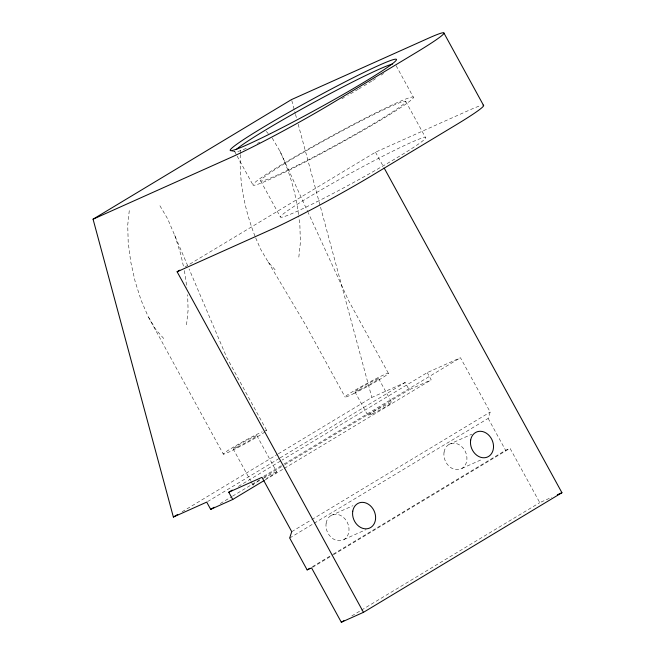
<?xml version="1.0" encoding="UTF-8"?>
<svg xmlns="http://www.w3.org/2000/svg" width="655" height="655" viewBox="0 0 655 655"><rect width="100%" height="100%" fill="white"/><g stroke="black" fill="none" stroke-linecap="round" stroke-linejoin="round"><path stroke-width="0.49" stroke-dasharray="3.27 2.46" d="M129.272 210.607L127.717 225.189L128.216 242.669L130.746 261.853L135.126 281.437L141.054 300.088L148.136 316.529L223.363 454.202M186.536 324.806L188.091 310.224L187.641 294.685M240.311 154.596C239.116 182.663 245.035 210.918 255.311 236.979M240.418 153.622L240.934 148.767M298.827 257.128L300.383 242.547L299.875 225.074L298.68 215.986M314.171 523.263L488.147 418.406L490.194 412.069L460.449 357.728L427.24 372.613L282.108 460.08M184.98 267.019L375.495 152.181L468.546 110.482A82.743 4.765 -28.7 0 1 481.122 105.529M182.115 511.784L277.409 454.349M278.285 453.817L371.827 397.438L405.167 382.504L409.138 389.75L431.203 379.859L427.24 372.613M207.586 501.583L279.276 458.377M280.152 457.853L405.167 382.504M238.395 486.428L281.232 460.604M263.736 476.291L282.968 464.698M283.844 464.166L460.449 357.728M220.293 503.564L231.657 496.711M232.533 496.187L259.634 479.853M264.006 477.217L284.114 465.099M284.99 464.567L409.138 389.75M265.095 479.976L283.451 468.906M284.327 468.382L431.203 379.859M291.737 531.68L310.969 520.095M311.846 519.562L490.194 412.069M289.69 538.017L313.295 523.787M312.386 566.731L332.494 554.613M333.37 554.089L505.603 450.288L510.032 448.298L539.777 502.639L551.78 497.26M312.443 567.386L332.552 555.26M333.428 554.736L510.032 448.298M351.817 615.929L360.553 610.657M361.429 610.133L539.777 502.639M448.871 444.483L471.788 434.216M330.947 515.559L352.963 505.693M461.963 468.391L482.129 459.36M344.039 539.466L366.055 529.6M231.485 150.879L235.006 151.903M266.307 131.426L268.28 133.653M255.704 237.888L260.42 248.851L268.165 261.967L276.05 270.859M163.758 338.537L155.874 329.637L148.136 316.529M268.165 261.967L305.492 324.724L345.16 397.176M272.218 138.099L279.963 151.215L307.703 211.581M159.935 205.776L167.672 218.885L187.486 265.242M396.111 65.672L413.403 97.251A91.43 5.265 -28.7 0 1 295.045 167.213A91.43 5.265 -28.7 0 1 291.148 158.952A91.43 5.265 -28.7 0 1 413.403 97.251M405.682 101.312L425.521 137.534M375.495 152.181L383.838 167.41M488.147 418.406L505.603 450.288M388.341 373.203L348.673 300.751L308.128 212.515M378.647 378.59L391.739 402.498M260.616 180.854L280.446 217.083M234.752 151.698L236.668 155.21M237.151 156.086L252.994 185.029M354.895 391.772L367.987 415.679M266.544 430.229L226.884 357.769L189.082 268.976M256.85 435.608L276.688 471.837A13.649 0.786 -28.7 0 1 266.397 478.453M233.106 448.798L250.521 480.606M251.004 481.49L252.936 485.019M279.963 151.215C289.379 171.332 295.847 192.906 298.549 214.971M174.754 235.333L180.682 253.976L183.531 266.708M291.786 100.567L295.249 113.389M295.511 114.371L296.576 118.318M298.172 124.237L371.827 397.438M184.407 270.621L186.921 287.701M383.633 73.466A91.43 5.265 -28.7 0 1 381.161 75.104M375.561 78.698A91.43 5.265 -28.7 0 1 372.458 80.647M371.655 81.146A91.43 5.265 -28.7 0 1 362.813 86.534M361.331 87.418A91.43 5.265 -28.7 0 1 359.063 88.777M358.293 89.227A91.43 5.265 -28.7 0 1 347.821 95.36M344.448 97.308A91.43 5.265 -28.7 0 1 341.869 98.782M259.83 142.217A91.43 5.265 -28.7 0 1 257.382 143.371M246.223 148.374A91.43 5.265 -28.7 0 1 234.752 151.354M263.228 478.404A13.649 0.786 -28.7 0 1 276.688 471.837M253.755 484.806A13.649 0.786 -28.7 0 1 260.207 480.115M265.095 431.85A24.825 1.433 -28.7 0 1 233.286 449.952A24.825 1.433 -28.7 0 1 228.865 449.887A24.825 1.433 -28.7 0 1 262.213 431.809M265.062 430.622A24.825 1.433 -28.7 0 1 266.56 430.646M316.602 201.92A82.743 4.765 -28.7 0 0 425.644 137.796A82.743 4.765 -28.7 0 0 316.848 192.39A82.743 4.765 -28.7 0 0 316.602 201.92M296.772 165.69A82.743 4.765 -28.7 0 0 405.805 101.566A82.743 4.765 -28.7 0 0 297.01 156.16A82.743 4.765 -28.7 0 0 296.772 165.69M372.58 413.764A13.649 0.786 -28.7 0 0 391.739 402.727A13.649 0.786 -28.7 0 0 375.258 410.775A13.649 0.786 -28.7 0 0 372.58 413.764M237.7 446.882A13.649 0.786 -28.7 0 0 256.858 435.845A13.649 0.786 -28.7 0 0 240.369 443.885A13.649 0.786 -28.7 0 0 237.7 446.882M359.497 389.856A13.649 0.786 -28.7 0 0 378.647 378.819A13.649 0.786 -28.7 0 0 362.166 386.868A13.649 0.786 -28.7 0 0 359.497 389.856M444.074 452.032A13.649 11.053 65.9 0 0 459.278 469.471A13.649 11.053 65.9 0 0 462.889 447.824A13.649 11.053 65.9 0 0 444.074 452.032M326.149 523.108A13.649 11.053 65.9 0 0 341.353 540.539A13.649 11.053 65.9 0 0 344.964 518.891A13.649 11.053 65.9 0 0 326.149 523.108M353.52 393.696A24.825 1.433 -28.7 0 0 388.349 373.62A24.825 1.433 -28.7 0 0 358.375 388.251A24.825 1.433 -28.7 0 0 353.52 393.696"/><path stroke-width="0.98" d="M93.067 219.188L291.524 99.576L428.878 38.031A82.743 4.765 -28.7 0 1 415.663 52.85L332.249 103.122A82.743 4.765 -28.7 0 1 230.421 157.642L93.067 219.188L173.37 517.049L206.71 502.115L210.681 509.361L232.746 499.47L264.219 480.5M384.329 168.31L561.933 492.716L363.476 612.327L177.112 271.76L179.74 270.179M173.37 517.049L177.742 514.412M232.746 499.47L228.775 492.224L232.279 490.112M210.681 509.361L214.177 507.248M228.775 492.224L261.984 477.339L291.737 531.68L289.69 538.017L307.138 569.899L309.766 568.311M307.138 569.899L311.575 567.91L341.32 622.25L343.949 620.67M177.112 271.76L276.361 227.211A82.743 4.765 -28.7 0 0 371.917 175.573L455.331 125.301A82.743 4.765 -28.7 0 0 482.989 105.201M557.323 494.779L561.933 492.716M341.32 622.25L363.476 612.327M443.967 33.11L483.627 105.561M236.324 149.479A91.43 5.265 -28.7 0 1 312.705 103.04A91.43 5.265 -28.7 0 1 392.558 63.985M270.589 133.563A94.738 5.453 -28.7 0 0 396.488 59.703A94.738 5.453 -28.7 0 0 273.012 121.478A94.738 5.453 -28.7 0 0 270.589 133.563M470.658 440.119A13.649 11.053 65.9 0 0 485.863 457.558A13.649 11.053 65.9 0 0 489.473 435.911A13.649 11.053 65.9 0 0 470.658 440.119M352.758 511.187A13.649 11.053 65.9 0 0 367.963 528.618A13.649 11.053 65.9 0 0 371.565 506.97A13.649 11.053 65.9 0 0 352.758 511.187"/></g></svg>
